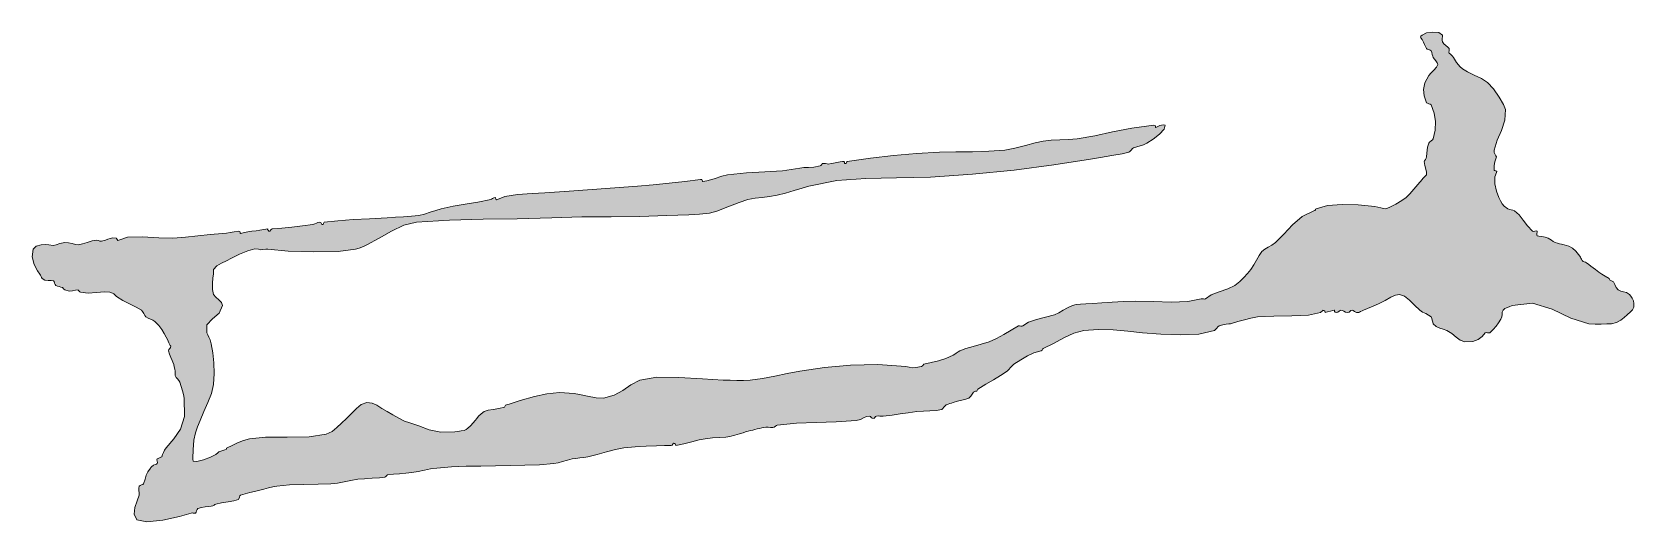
# Model space of a CAD drawing. Header units: inches. Extents: x 60 to 943, y -228 to 857.
# Drawn here: x 60.2 to 135.4, y 833.7 to 856.7 of the extents above.
import ezdxf

# ---------------------------------------------------------------- set-up
doc = ezdxf.new("R2010")
doc.units = ezdxf.units.IN
doc.header["$MEASUREMENT"] = 0
doc.layers.add('Layer 1', color=7, linetype='Continuous')

msp = doc.modelspace()

# ---------------------------------------------------------------- hatches: boundary and pattern name
at = {"layer": 'Layer 1', "true_color": 0xffffff}
msp.add_hatch(color=7, dxfattribs=at).paths.add_polyline_path([(125.497, 856.582), (125.702, 856.682), (125.998, 856.723), (126.281, 856.694), (126.45, 856.582), (126.46, 856.508), (126.447, 856.421), (126.436, 856.335), (126.45, 856.264), (126.524, 856.171), (126.619, 856.084), (126.708, 856.009), (126.767, 855.946), (126.772, 855.901), (126.764, 855.836), (126.756, 855.773), (126.767, 855.734), (126.833, 855.682), (126.884, 855.641), (126.929, 855.594), (126.979, 855.523), (127.123, 855.299), (127.202, 855.188), (127.275, 855.112), (127.402, 854.993), (127.625, 854.85), (127.946, 854.699), (128.286, 854.537), (128.567, 854.358), (128.856, 854.052), (129.124, 853.672), (129.325, 853.318), (129.414, 853.087), (129.384, 852.582), (129.221, 852.104), (129.022, 851.642), (128.885, 851.182), (128.889, 851.062), (128.927, 850.971), (128.97, 850.906), (128.991, 850.864), (128.968, 850.768), (128.922, 850.635), (128.883, 850.458), (128.885, 850.229), (128.91, 850.229), (128.963, 850.205), (129.003, 850.167), (128.991, 850.123), (128.914, 849.926), (128.922, 849.602), (128.991, 849.248), (129.097, 848.958), (129.18, 848.79), (129.255, 848.662), (129.356, 848.55), (129.52, 848.429), (129.6, 848.392), (129.681, 848.372), (129.761, 848.354), (129.838, 848.323), (130.056, 848.139), (130.252, 847.89), (130.453, 847.619), (130.685, 847.37), (130.729, 847.361), (130.792, 847.371), (130.854, 847.381), (130.896, 847.37), (130.904, 847.328), (130.895, 847.261), (130.886, 847.196), (130.896, 847.158), (130.989, 847.131), (131.124, 847.117), (131.277, 847.097), (131.426, 847.052), (131.502, 847.005), (131.574, 846.946), (131.652, 846.888), (131.744, 846.841), (131.855, 846.806), (131.952, 846.785), (132.051, 846.766), (132.167, 846.735), (132.39, 846.661), (132.561, 846.574), (132.72, 846.435), (132.908, 846.205), (132.937, 846.157), (132.959, 846.106), (132.982, 846.052), (133.014, 845.994), (133.064, 845.943), (133.113, 845.93), (133.166, 845.923), (133.226, 845.888), (133.325, 845.806), (133.428, 845.732), (133.536, 845.656), (133.649, 845.57), (133.803, 845.449), (133.94, 845.351), (134.091, 845.257), (134.285, 845.146), (134.308, 845.118), (134.313, 845.084), (134.332, 845.056), (134.391, 845.041), (134.482, 844.988), (134.551, 844.87), (134.62, 844.732), (134.708, 844.617), (134.825, 844.559), (134.962, 844.529), (135.105, 844.49), (135.238, 844.405), (135.306, 844.326), (135.372, 844.221), (135.425, 844.102), (135.449, 843.982), (135.439, 843.797), (135.384, 843.681), (135.281, 843.583), (135.132, 843.452), (134.997, 843.323), (134.833, 843.188), (134.633, 843.08), (134.391, 843.029), (134.181, 843.019), (133.913, 843.009), (133.62, 843.01), (133.332, 843.029), (132.483, 843.295), (131.605, 843.711), (130.69, 843.999), (129.732, 843.876), (129.583, 843.819), (129.467, 843.779), (129.378, 843.735), (129.308, 843.664), (129.267, 843.564), (129.254, 843.455), (129.242, 843.344), (129.203, 843.241), (129.089, 843.068), (128.973, 842.909), (128.839, 842.757), (128.673, 842.605), (128.629, 842.598), (128.564, 842.607), (128.501, 842.616), (128.461, 842.605), (128.318, 842.434), (128.139, 842.282), (127.883, 842.186), (127.508, 842.182), (127.294, 842.256), (127.098, 842.397), (126.896, 842.563), (126.661, 842.711), (126.495, 842.774), (126.327, 842.826), (126.167, 842.899), (126.026, 843.029), (125.997, 843.097), (125.977, 843.188), (125.956, 843.279), (125.92, 843.347), (125.807, 843.433), (125.671, 843.5), (125.526, 843.571), (125.391, 843.664), (125.147, 843.896), (124.905, 844.131), (124.667, 844.319), (124.438, 844.405), (124.255, 844.372), (124.03, 844.267), (123.771, 844.125), (123.485, 843.982), (123.31, 843.904), (123.128, 843.824), (122.939, 843.744), (122.744, 843.664), (122.687, 843.638), (122.614, 843.603), (122.553, 843.571), (122.532, 843.558), (122.412, 843.56), (122.321, 843.598), (122.256, 843.643), (122.214, 843.664), (122.16, 843.647), (122.116, 843.611), (122.068, 843.574), (122.002, 843.558), (121.902, 843.577), (121.83, 843.616), (121.765, 843.653), (121.685, 843.664), (121.656, 843.647), (121.607, 843.611), (121.543, 843.576), (121.473, 843.558), (121.412, 843.572), (121.391, 843.607), (121.385, 843.644), (121.367, 843.664), (121.307, 843.652), (121.192, 843.618), (121.059, 843.581), (120.944, 843.558), (120.946, 843.578), (120.926, 843.618), (120.888, 843.654), (120.838, 843.664), (120.84, 843.652), (120.805, 843.616), (120.76, 843.579), (120.732, 843.558), (120.158, 843.425), (119.384, 843.392), (118.542, 843.389), (117.767, 843.347), (117.464, 843.293), (117.163, 843.215), (116.847, 843.124), (116.497, 843.029), (116.417, 843.016), (116.3, 842.999), (116.148, 842.97), (115.967, 842.923), (115.914, 842.884), (115.855, 842.817), (115.8, 842.75), (115.755, 842.711), (115.02, 842.542), (114.15, 842.5), (113.235, 842.536), (112.367, 842.605), (111.678, 842.674), (110.985, 842.738), (110.294, 842.762), (109.614, 842.711), (109.151, 842.58), (108.672, 842.359), (108.188, 842.102), (107.708, 841.864), (107.688, 841.844), (107.675, 841.813), (107.652, 841.782), (107.603, 841.758), (107.272, 841.654), (106.962, 841.515), (106.656, 841.338), (106.332, 841.123), (106.249, 841.05), (106.172, 840.964), (106.096, 840.878), (106.015, 840.806), (105.704, 840.6), (105.367, 840.397), (105.01, 840.188), (104.638, 839.958), (104.614, 839.927), (104.609, 839.894), (104.592, 839.866), (104.532, 839.853), (104.439, 839.812), (104.376, 839.724), (104.311, 839.621), (104.214, 839.535), (104.065, 839.479), (103.879, 839.436), (103.675, 839.39), (103.473, 839.323), (103.405, 839.3), (103.322, 839.278), (103.236, 839.252), (103.156, 839.217), (103.108, 839.175), (103.045, 839.105), (102.985, 839.039), (102.944, 839.005), (102.681, 838.957), (102.385, 838.936), (102.077, 838.923), (101.779, 838.899), (101.368, 838.845), (100.988, 838.792), (100.606, 838.739), (100.191, 838.688), (100.114, 838.687), (100.031, 838.694), (99.949, 838.698), (99.874, 838.688), (99.834, 838.665), (99.797, 838.628), (99.772, 838.596), (99.768, 838.582), (99.674, 838.587), (99.625, 838.622), (99.594, 838.664), (99.556, 838.688), (99.401, 838.675), (99.27, 838.609), (99.122, 838.529), (98.92, 838.476), (97.988, 838.413), (97.05, 838.39), (96.121, 838.356), (95.215, 838.264), (95.183, 838.247), (95.135, 838.211), (95.074, 838.177), (95.003, 838.158), (94.899, 838.16), (94.79, 838.167), (94.681, 838.171), (94.579, 838.158), (94.493, 838.138), (94.39, 838.114), (94.275, 838.086), (94.156, 838.053), (94.067, 838.029), (93.966, 838.006), (93.854, 837.98), (93.732, 837.947), (93.614, 837.911), (93.438, 837.857), (93.223, 837.796), (92.991, 837.735), (92.8, 837.708), (92.518, 837.687), (92.181, 837.663), (91.826, 837.629), (91.552, 837.574), (91.211, 837.484), (90.833, 837.387), (90.45, 837.312), (90.455, 837.332), (90.433, 837.371), (90.393, 837.407), (90.344, 837.417), (90.335, 837.401), (90.317, 837.368), (90.286, 837.332), (90.238, 837.312), (90.16, 837.308), (90.08, 837.311), (90, 837.315), (89.92, 837.312), (89.548, 837.287), (89.068, 837.272), (88.539, 837.252), (88.015, 837.206), (87.618, 837.128), (87.198, 837.013), (86.763, 836.888), (86.321, 836.782), (86.136, 836.751), (85.95, 836.729), (85.765, 836.706), (85.58, 836.676), (85.359, 836.624), (85.137, 836.56), (84.924, 836.501), (84.732, 836.464), (84.05, 836.407), (83.358, 836.382), (82.666, 836.372), (81.979, 836.358), (81.3, 836.344), (80.614, 836.331), (79.923, 836.305), (79.227, 836.252), (78.938, 836.21), (78.648, 836.152), (78.356, 836.092), (78.062, 836.041), (77.771, 836.009), (77.48, 835.986), (77.189, 835.965), (76.897, 835.935), (76.897, 835.921), (76.869, 835.887), (76.829, 835.85), (76.792, 835.829), (76.533, 835.792), (76.19, 835.771), (75.83, 835.751), (75.521, 835.723), (75.197, 835.668), (74.876, 835.605), (74.561, 835.548), (74.25, 835.511), (73.659, 835.49), (72.99, 835.485), (72.316, 835.466), (71.709, 835.405), (71.53, 835.368), (71.332, 835.317), (71.11, 835.257), (70.862, 835.194), (70.663, 835.148), (70.448, 835.099), (70.228, 835.044), (70.015, 834.982), (69.982, 834.944), (69.958, 834.876), (69.935, 834.809), (69.909, 834.77), (69.703, 834.713), (69.424, 834.669), (69.123, 834.623), (68.85, 834.559), (68.81, 834.535), (68.769, 834.501), (68.716, 834.469), (68.639, 834.453), (68.51, 834.445), (68.347, 834.429), (68.171, 834.398), (68.003, 834.347), (67.972, 834.308), (67.947, 834.24), (67.924, 834.172), (67.897, 834.135), (67.848, 834.126), (67.792, 834.133), (67.736, 834.14), (67.686, 834.135), (67.137, 833.979), (66.355, 833.806), (65.604, 833.719), (65.145, 833.817), (65.01, 834.091), (65.041, 834.398), (65.149, 834.707), (65.25, 834.982), (65.256, 835.083), (65.242, 835.197), (65.231, 835.31), (65.25, 835.405), (65.291, 835.436), (65.359, 835.461), (65.425, 835.485), (65.462, 835.511), (65.538, 835.729), (65.585, 835.911), (65.65, 836.078), (65.78, 836.252), (65.806, 836.279), (65.834, 836.306), (65.861, 836.333), (65.886, 836.358), (65.929, 836.385), (65.996, 836.414), (66.06, 836.44), (66.097, 836.464), (66.106, 836.511), (66.096, 836.571), (66.087, 836.631), (66.097, 836.676), (66.14, 836.702), (66.208, 836.73), (66.274, 836.757), (66.309, 836.782), (66.35, 836.884), (66.387, 836.982), (66.438, 837.086), (66.521, 837.206), (66.881, 837.627), (67.193, 838.076), (67.381, 838.671), (67.368, 839.535), (67.338, 839.702), (67.291, 839.882), (67.23, 840.074), (67.156, 840.276), (67.109, 840.362), (67.051, 840.432), (66.993, 840.503), (66.944, 840.594), (66.937, 840.644), (66.942, 840.699), (66.948, 840.754), (66.944, 840.806), (66.924, 840.892), (66.9, 840.995), (66.872, 841.11), (66.838, 841.229), (66.806, 841.302), (66.743, 841.44), (66.674, 841.605), (66.627, 841.758), (66.64, 841.811), (66.684, 841.856), (66.725, 841.906), (66.732, 841.97), (66.71, 842.009), (66.649, 842.132), (66.577, 842.279), (66.521, 842.394), (66.432, 842.562), (66.318, 842.748), (66.173, 842.941), (65.991, 843.135), (65.899, 843.194), (65.788, 843.237), (65.672, 843.282), (65.568, 843.347), (65.511, 843.418), (65.463, 843.509), (65.415, 843.598), (65.356, 843.664), (65.11, 843.806), (64.803, 843.954), (64.481, 844.115), (64.191, 844.299), (64.116, 844.369), (64.067, 844.423), (64.001, 844.468), (63.874, 844.511), (63.616, 844.52), (63.248, 844.488), (62.849, 844.468), (62.498, 844.511), (62.461, 844.532), (62.418, 844.568), (62.388, 844.603), (62.392, 844.617), (62.256, 844.6), (62.123, 844.569), (61.965, 844.562), (61.756, 844.617), (61.71, 844.645), (61.688, 844.674), (61.674, 844.702), (61.65, 844.723), (61.579, 844.75), (61.5, 844.771), (61.417, 844.794), (61.333, 844.829), (61.302, 844.87), (61.277, 844.938), (61.253, 845.004), (61.227, 845.041), (61.114, 845.06), (60.972, 845.061), (60.824, 845.078), (60.697, 845.146), (60.667, 845.192), (60.644, 845.252), (60.621, 845.312), (60.592, 845.358), (60.475, 845.515), (60.318, 845.804), (60.22, 846.162), (60.274, 846.523), (60.42, 846.664), (60.641, 846.735), (60.863, 846.753), (61.015, 846.735), (61.213, 846.7), (61.359, 846.734), (61.519, 846.795), (61.756, 846.841), (61.928, 846.83), (62.102, 846.79), (62.261, 846.749), (62.392, 846.735), (62.586, 846.776), (62.815, 846.848), (63.044, 846.916), (63.239, 846.946), (63.348, 846.933), (63.401, 846.911), (63.479, 846.906), (63.662, 846.946), (63.777, 846.99), (63.881, 847.035), (64.008, 847.062), (64.191, 847.052), (64.191, 847.027), (64.215, 846.974), (64.254, 846.933), (64.297, 846.946), (64.697, 847.085), (65.396, 847.1), (66.181, 847.065), (66.838, 847.052), (67.421, 847.091), (68, 847.148), (68.581, 847.209), (69.168, 847.264), (69.349, 847.286), (69.532, 847.316), (69.719, 847.347), (69.909, 847.37), (69.972, 847.359), (69.992, 847.324), (69.997, 847.286), (70.015, 847.264), (70.069, 847.276), (70.191, 847.307), (70.358, 847.343), (70.544, 847.37), (70.743, 847.394), (70.925, 847.424), (71.102, 847.453), (71.286, 847.476), (71.284, 847.457), (71.304, 847.417), (71.341, 847.38), (71.392, 847.37), (71.401, 847.386), (71.418, 847.42), (71.448, 847.456), (71.497, 847.476), (71.945, 847.52), (72.425, 847.564), (72.918, 847.618), (73.403, 847.688), (73.501, 847.714), (73.573, 847.746), (73.639, 847.775), (73.721, 847.793), (73.784, 847.784), (73.804, 847.749), (73.809, 847.71), (73.827, 847.688), (73.89, 847.693), (73.911, 847.729), (73.917, 847.771), (73.933, 847.793), (74.585, 847.866), (75.298, 847.915), (76.069, 847.957), (76.897, 848.005), (77.287, 848.027), (77.671, 848.045), (78.039, 848.07), (78.379, 848.111), (78.645, 848.173), (78.91, 848.26), (79.175, 848.351), (79.438, 848.429), (79.995, 848.547), (80.565, 848.646), (81.154, 848.742), (81.768, 848.853), (81.803, 848.873), (81.847, 848.909), (81.904, 848.943), (81.979, 848.958), (81.977, 848.932), (82.002, 848.88), (82.042, 848.841), (82.085, 848.853), (82.427, 849.006), (83.025, 849.093), (83.71, 849.139), (84.309, 849.17), (85.452, 849.246), (86.532, 849.322), (87.587, 849.401), (88.65, 849.488), (89.388, 849.553), (90.135, 849.625), (90.88, 849.708), (91.615, 849.805), (91.678, 849.798), (91.698, 849.763), (91.703, 849.722), (91.721, 849.699), (91.91, 849.736), (92.251, 849.838), (92.618, 849.95), (92.885, 850.017), (93.773, 850.109), (94.634, 850.155), (95.466, 850.21), (96.273, 850.335), (96.464, 850.359), (96.677, 850.367), (96.927, 850.386), (97.227, 850.44), (97.269, 850.463), (97.304, 850.5), (97.326, 850.532), (97.332, 850.546), (97.488, 850.552), (97.553, 850.534), (97.613, 850.521), (97.756, 850.546), (97.861, 850.571), (98.013, 850.604), (98.167, 850.634), (98.285, 850.652), (98.348, 850.643), (98.368, 850.608), (98.373, 850.569), (98.391, 850.546), (98.455, 850.552), (98.476, 850.588), (98.481, 850.63), (98.497, 850.652), (99.591, 850.797), (100.68, 850.922), (101.763, 851.018), (102.838, 851.076), (103.61, 851.092), (104.388, 851.102), (105.158, 851.125), (105.909, 851.182), (106.371, 851.264), (106.867, 851.391), (107.333, 851.52), (107.708, 851.605), (108.08, 851.644), (108.481, 851.66), (108.893, 851.674), (109.297, 851.711), (110.126, 851.857), (110.961, 852.037), (111.864, 852.212), (112.897, 852.347), (112.959, 852.336), (112.979, 852.301), (112.985, 852.263), (113.002, 852.241), (113.061, 852.271), (113.19, 852.332), (113.332, 852.373), (113.426, 852.347), (113.393, 852.162), (113.173, 851.924), (112.868, 851.686), (112.579, 851.5), (112.411, 851.421), (112.252, 851.373), (112.099, 851.335), (111.944, 851.288), (111.894, 851.248), (111.833, 851.179), (111.774, 851.111), (111.732, 851.076), (111.41, 851.003), (110.93, 850.919), (110.401, 850.834), (109.932, 850.758), (108.203, 850.487), (106.339, 850.241), (104.392, 850.042), (102.415, 849.911), (100.819, 849.872), (99.37, 849.847), (98.014, 849.749), (96.697, 849.488), (96.393, 849.397), (96.01, 849.28), (95.6, 849.162), (95.215, 849.064), (94.854, 849), (94.508, 848.958), (94.172, 848.916), (93.838, 848.853), (93.425, 848.718), (92.89, 848.514), (92.378, 848.32), (92.038, 848.217), (91.565, 848.167), (91.064, 848.145), (90.548, 848.131), (90.026, 848.111), (88.766, 848.067), (87.424, 848.053), (86.034, 848.042), (84.626, 848.005), (83.005, 847.959), (81.399, 847.933), (79.819, 847.89), (78.273, 847.793), (77.686, 847.649), (77.099, 847.373), (76.516, 847.042), (75.944, 846.735), (75.821, 846.674), (75.712, 846.621), (75.586, 846.572), (75.415, 846.523), (74.597, 846.423), (73.45, 846.397), (72.254, 846.435), (71.286, 846.523), (71.195, 846.521), (71.064, 846.508), (70.938, 846.503), (70.862, 846.523), (70.68, 846.538), (70.353, 846.446), (69.962, 846.287), (69.591, 846.1), (69.359, 845.987), (69.115, 845.877), (68.898, 845.746), (68.744, 845.57), (68.734, 845.523), (68.739, 845.466), (68.747, 845.409), (68.744, 845.358), (68.712, 845.18), (68.689, 844.917), (68.693, 844.638), (68.744, 844.405), (68.844, 844.277), (68.989, 844.151), (69.117, 844.019), (69.168, 843.876), (69.004, 843.522), (68.694, 843.253), (68.436, 842.979), (68.427, 842.605), (68.476, 842.501), (68.53, 842.397), (68.585, 842.265), (68.639, 842.076), (68.713, 841.666), (68.764, 841.19), (68.778, 840.682), (68.744, 840.17), (68.646, 839.755), (68.479, 839.33), (68.286, 838.902), (68.109, 838.476), (67.997, 838.19), (67.895, 837.901), (67.82, 837.556), (67.792, 837.1), (67.784, 836.989), (67.771, 836.824), (67.769, 836.664), (67.792, 836.57), (67.963, 836.559), (68.271, 836.632), (68.604, 836.754), (68.85, 836.888), (68.942, 836.967), (68.993, 837.012), (69.079, 837.048), (69.274, 837.1), (69.329, 837.124), (69.347, 837.153), (69.355, 837.182), (69.38, 837.206), (69.614, 837.315), (69.874, 837.432), (70.15, 837.541), (70.438, 837.629), (71.19, 837.7), (72.206, 837.7), (73.238, 837.718), (74.039, 837.841), (74.308, 837.972), (74.54, 838.152), (74.759, 838.362), (74.991, 838.582), (75.233, 838.823), (75.453, 839.054), (75.68, 839.234), (75.944, 839.323), (76.188, 839.298), (76.414, 839.195), (76.644, 839.05), (76.897, 838.899), (77.168, 838.75), (77.445, 838.595), (77.713, 838.458), (77.956, 838.37), (78.377, 838.228), (78.862, 838.052), (79.424, 837.931), (80.074, 837.947), (80.209, 837.968), (80.365, 837.993), (80.507, 838.021), (80.603, 838.053), (80.686, 838.12), (80.807, 838.238), (80.931, 838.37), (81.026, 838.476), (81.102, 838.57), (81.193, 838.683), (81.307, 838.798), (81.45, 838.899), (81.637, 838.964), (81.875, 839.003), (82.138, 839.043), (82.403, 839.111), (82.421, 839.133), (82.431, 839.167), (82.453, 839.2), (82.509, 839.217), (82.62, 839.242), (82.772, 839.297), (82.952, 839.365), (83.144, 839.429), (83.816, 839.617), (84.4, 839.742), (84.991, 839.79), (85.686, 839.747), (85.928, 839.698), (86.305, 839.618), (86.716, 839.548), (87.062, 839.535), (87.558, 839.665), (87.959, 839.895), (88.336, 840.156), (88.756, 840.382), (89.554, 840.521), (90.601, 840.508), (91.705, 840.432), (92.673, 840.382), (92.999, 840.375), (93.316, 840.368), (93.629, 840.367), (93.944, 840.382), (94.525, 840.456), (95.105, 840.569), (95.687, 840.694), (96.273, 840.806), (97.431, 840.971), (98.656, 841.083), (99.935, 841.108), (101.25, 841.017), (101.415, 840.987), (101.549, 840.962), (101.719, 840.964), (101.991, 841.017), (102.039, 841.042), (102.066, 841.076), (102.082, 841.107), (102.097, 841.123), (102.442, 841.207), (102.788, 841.291), (103.133, 841.397), (103.473, 841.546), (103.549, 841.593), (103.625, 841.649), (103.705, 841.706), (103.791, 841.758), (104.066, 841.867), (104.412, 841.963), (104.792, 842.062), (105.167, 842.182), (105.52, 842.339), (105.859, 842.528), (106.197, 842.729), (106.544, 842.923), (106.59, 842.927), (106.654, 842.918), (106.717, 842.913), (106.756, 842.923), (107.01, 843.096), (107.386, 843.22), (107.817, 843.328), (108.238, 843.452), (108.445, 843.545), (108.644, 843.656), (108.851, 843.771), (109.085, 843.876), (109.259, 843.925), (109.456, 843.952), (109.706, 843.967), (110.038, 843.982), (110.46, 844.008), (110.949, 844.041), (111.484, 844.071), (112.05, 844.088), (112.885, 844.071), (113.723, 844.044), (114.492, 844.065), (115.12, 844.193), (115.166, 844.195), (115.231, 844.188), (115.294, 844.184), (115.332, 844.193), (115.594, 844.379), (115.97, 844.527), (116.372, 844.668), (116.708, 844.829), (116.94, 845.003), (117.135, 845.191), (117.302, 845.382), (117.45, 845.57), (117.593, 845.786), (117.719, 846.013), (117.843, 846.23), (117.979, 846.417), (118.117, 846.535), (118.278, 846.629), (118.448, 846.723), (118.614, 846.841), (119.002, 847.234), (119.407, 847.675), (119.865, 848.069), (120.414, 848.323), (120.469, 848.347), (120.487, 848.376), (120.496, 848.405), (120.52, 848.429), (121.064, 848.579), (121.746, 848.628), (122.502, 848.604), (123.273, 848.535), (123.421, 848.505), (123.561, 848.464), (123.69, 848.432), (123.803, 848.429), (123.987, 848.499), (124.26, 848.641), (124.542, 848.809), (124.755, 848.958), (124.931, 849.129), (125.107, 849.339), (125.292, 849.57), (125.497, 849.805), (125.537, 849.846), (125.609, 849.918), (125.678, 849.987), (125.708, 850.017), (125.713, 850.139), (125.671, 850.281), (125.621, 850.45), (125.603, 850.652), (125.618, 850.674), (125.652, 850.731), (125.688, 850.802), (125.708, 850.864), (125.722, 851.029), (125.73, 851.176), (125.755, 851.325), (125.814, 851.5), (125.855, 851.55), (125.924, 851.61), (125.99, 851.667), (126.026, 851.711), (126.121, 852.116), (126.134, 852.522), (126.066, 852.92), (125.92, 853.299), (125.879, 853.33), (125.812, 853.355), (125.746, 853.379), (125.708, 853.405), (125.597, 853.72), (125.566, 854.024), (125.633, 854.336), (125.814, 854.676), (125.917, 854.794), (126.057, 854.937), (126.182, 855.081), (126.238, 855.205), (126.212, 855.279), (126.15, 855.365), (126.079, 855.45), (126.026, 855.523), (126, 855.592), (125.979, 855.676), (125.956, 855.763), (125.92, 855.84), (125.878, 855.869), (125.811, 855.896), (125.745, 855.92), (125.708, 855.946), (125.663, 856.047), (125.618, 856.142), (125.565, 856.245), (125.497, 856.37), (125.448, 856.454), (125.431, 856.499), (125.447, 856.532)])

# ---------------------------------------------------------------- linework, layer by layer
at = {"layer": 'Layer 1', "lineweight": 0}
msp.add_lwpolyline([(125.497, 856.582), (125.702, 856.682), (125.998, 856.723), (126.281, 856.694), (126.45, 856.582), (126.46, 856.508), (126.447, 856.421), (126.436, 856.335), (126.45, 856.264), (126.524, 856.171), (126.619, 856.084), (126.708, 856.009), (126.767, 855.946), (126.772, 855.901), (126.764, 855.836), (126.756, 855.773), (126.767, 855.734), (126.833, 855.682), (126.884, 855.641), (126.929, 855.594), (126.979, 855.523), (127.123, 855.299), (127.202, 855.188), (127.275, 855.112), (127.402, 854.993), (127.625, 854.85), (127.946, 854.699), (128.286, 854.537), (128.567, 854.358), (128.856, 854.052), (129.124, 853.672), (129.325, 853.318), (129.414, 853.087), (129.384, 852.582), (129.221, 852.104), (129.022, 851.642), (128.885, 851.182), (128.889, 851.062), (128.927, 850.971), (128.97, 850.906), (128.991, 850.864), (128.968, 850.768), (128.922, 850.635), (128.883, 850.458), (128.885, 850.229), (128.91, 850.229), (128.963, 850.205), (129.003, 850.167), (128.991, 850.123), (128.914, 849.926), (128.922, 849.602), (128.991, 849.248), (129.097, 848.958), (129.18, 848.79), (129.255, 848.662), (129.356, 848.55), (129.52, 848.429), (129.6, 848.392), (129.681, 848.372), (129.761, 848.354), (129.838, 848.323), (130.056, 848.139), (130.252, 847.89), (130.453, 847.619), (130.685, 847.37), (130.729, 847.361), (130.792, 847.371), (130.854, 847.381), (130.896, 847.37), (130.904, 847.328), (130.895, 847.261), (130.886, 847.196), (130.896, 847.158), (130.989, 847.131), (131.124, 847.117), (131.277, 847.097), (131.426, 847.052), (131.502, 847.005), (131.574, 846.946), (131.652, 846.888), (131.744, 846.841), (131.855, 846.806), (131.952, 846.785), (132.051, 846.766), (132.167, 846.735), (132.39, 846.661), (132.561, 846.574), (132.72, 846.435), (132.908, 846.205), (132.937, 846.157), (132.959, 846.106), (132.982, 846.052), (133.014, 845.994), (133.064, 845.943), (133.113, 845.93), (133.166, 845.923), (133.226, 845.888), (133.325, 845.806), (133.428, 845.732), (133.536, 845.656), (133.649, 845.57), (133.803, 845.449), (133.94, 845.351), (134.091, 845.257), (134.285, 845.146), (134.308, 845.118), (134.313, 845.084), (134.332, 845.056), (134.391, 845.041), (134.482, 844.988), (134.551, 844.87), (134.62, 844.732), (134.708, 844.617), (134.825, 844.559), (134.962, 844.529), (135.105, 844.49), (135.238, 844.405), (135.306, 844.326), (135.372, 844.221), (135.425, 844.102), (135.449, 843.982), (135.439, 843.797), (135.384, 843.681), (135.281, 843.583), (135.132, 843.452), (134.997, 843.323), (134.833, 843.188), (134.633, 843.08), (134.391, 843.029), (134.181, 843.019), (133.913, 843.009), (133.62, 843.01), (133.332, 843.029), (132.483, 843.295), (131.605, 843.711), (130.69, 843.999), (129.732, 843.876), (129.583, 843.819), (129.467, 843.779), (129.378, 843.735), (129.308, 843.664), (129.267, 843.564), (129.254, 843.455), (129.242, 843.344), (129.203, 843.241), (129.089, 843.068), (128.973, 842.909), (128.839, 842.757), (128.673, 842.605), (128.629, 842.598), (128.564, 842.607), (128.501, 842.616), (128.461, 842.605), (128.318, 842.434), (128.139, 842.282), (127.883, 842.186), (127.508, 842.182), (127.294, 842.256), (127.098, 842.397), (126.896, 842.563), (126.661, 842.711), (126.495, 842.774), (126.327, 842.826), (126.167, 842.899), (126.026, 843.029), (125.997, 843.097), (125.977, 843.188), (125.956, 843.279), (125.92, 843.347), (125.807, 843.433), (125.671, 843.5), (125.526, 843.571), (125.391, 843.664), (125.147, 843.896), (124.905, 844.131), (124.667, 844.319), (124.438, 844.405), (124.255, 844.372), (124.03, 844.267), (123.771, 844.125), (123.485, 843.982), (123.31, 843.904), (123.128, 843.824), (122.939, 843.744), (122.744, 843.664), (122.687, 843.638), (122.614, 843.603), (122.553, 843.571), (122.532, 843.558), (122.412, 843.56), (122.321, 843.598), (122.256, 843.643), (122.214, 843.664), (122.16, 843.647), (122.116, 843.611), (122.068, 843.574), (122.002, 843.558), (121.902, 843.577), (121.83, 843.616), (121.765, 843.653), (121.685, 843.664), (121.656, 843.647), (121.607, 843.611), (121.543, 843.576), (121.473, 843.558), (121.412, 843.572), (121.391, 843.607), (121.385, 843.644), (121.367, 843.664), (121.307, 843.652), (121.192, 843.618), (121.059, 843.581), (120.944, 843.558), (120.946, 843.578), (120.926, 843.618), (120.888, 843.654), (120.838, 843.664), (120.84, 843.652), (120.805, 843.616), (120.76, 843.579), (120.732, 843.558), (120.158, 843.425), (119.384, 843.392), (118.542, 843.389), (117.767, 843.347), (117.464, 843.293), (117.163, 843.215), (116.847, 843.124), (116.497, 843.029), (116.417, 843.016), (116.3, 842.999), (116.148, 842.97), (115.967, 842.923), (115.914, 842.884), (115.855, 842.817), (115.8, 842.75), (115.755, 842.711), (115.02, 842.542), (114.15, 842.5), (113.235, 842.536), (112.367, 842.605), (111.678, 842.674), (110.985, 842.738), (110.294, 842.762), (109.614, 842.711), (109.151, 842.58), (108.672, 842.359), (108.188, 842.102), (107.708, 841.864), (107.688, 841.844), (107.675, 841.813), (107.652, 841.782), (107.603, 841.758), (107.272, 841.654), (106.962, 841.515), (106.656, 841.338), (106.332, 841.123), (106.249, 841.05), (106.172, 840.964), (106.096, 840.878), (106.015, 840.806), (105.704, 840.6), (105.367, 840.397), (105.01, 840.188), (104.638, 839.958), (104.614, 839.927), (104.609, 839.894), (104.592, 839.866), (104.532, 839.853), (104.439, 839.812), (104.376, 839.724), (104.311, 839.621), (104.214, 839.535), (104.065, 839.479), (103.879, 839.436), (103.675, 839.39), (103.473, 839.323), (103.405, 839.3), (103.322, 839.278), (103.236, 839.252), (103.156, 839.217), (103.108, 839.175), (103.045, 839.105), (102.985, 839.039), (102.944, 839.005), (102.681, 838.957), (102.385, 838.936), (102.077, 838.923), (101.779, 838.899), (101.368, 838.845), (100.988, 838.792), (100.606, 838.739), (100.191, 838.688), (100.114, 838.687), (100.031, 838.694), (99.949, 838.698), (99.874, 838.688), (99.834, 838.665), (99.797, 838.628), (99.772, 838.596), (99.768, 838.582), (99.674, 838.587), (99.625, 838.622), (99.594, 838.664), (99.556, 838.688), (99.401, 838.675), (99.27, 838.609), (99.122, 838.529), (98.92, 838.476), (97.988, 838.413), (97.05, 838.39), (96.121, 838.356), (95.215, 838.264), (95.183, 838.247), (95.135, 838.211), (95.074, 838.177), (95.003, 838.158), (94.899, 838.16), (94.79, 838.167), (94.681, 838.171), (94.579, 838.158), (94.493, 838.138), (94.39, 838.114), (94.275, 838.086), (94.156, 838.053), (94.067, 838.029), (93.966, 838.006), (93.854, 837.98), (93.732, 837.947), (93.614, 837.911), (93.438, 837.857), (93.223, 837.796), (92.991, 837.735), (92.8, 837.708), (92.518, 837.687), (92.181, 837.663), (91.826, 837.629), (91.552, 837.574), (91.211, 837.484), (90.833, 837.387), (90.45, 837.312), (90.455, 837.332), (90.433, 837.371), (90.393, 837.407), (90.344, 837.417), (90.335, 837.401), (90.317, 837.368), (90.286, 837.332), (90.238, 837.312), (90.16, 837.308), (90.08, 837.311), (90, 837.315), (89.92, 837.312), (89.548, 837.287), (89.068, 837.272), (88.539, 837.252), (88.015, 837.206), (87.618, 837.128), (87.198, 837.013), (86.763, 836.888), (86.321, 836.782), (86.136, 836.751), (85.95, 836.729), (85.765, 836.706), (85.58, 836.676), (85.359, 836.624), (85.137, 836.56), (84.924, 836.501), (84.732, 836.464), (84.05, 836.407), (83.358, 836.382), (82.666, 836.372), (81.979, 836.358), (81.3, 836.344), (80.614, 836.331), (79.923, 836.305), (79.227, 836.252), (78.938, 836.21), (78.648, 836.152), (78.356, 836.092), (78.062, 836.041), (77.771, 836.009), (77.48, 835.986), (77.189, 835.965), (76.897, 835.935), (76.897, 835.921), (76.869, 835.887), (76.829, 835.85), (76.792, 835.829), (76.533, 835.792), (76.19, 835.771), (75.83, 835.751), (75.521, 835.723), (75.197, 835.668), (74.876, 835.605), (74.561, 835.548), (74.25, 835.511), (73.659, 835.49), (72.99, 835.485), (72.316, 835.466), (71.709, 835.405), (71.53, 835.368), (71.332, 835.317), (71.11, 835.257), (70.862, 835.194), (70.663, 835.148), (70.448, 835.099), (70.228, 835.044), (70.015, 834.982), (69.982, 834.944), (69.958, 834.876), (69.935, 834.809), (69.909, 834.77), (69.703, 834.713), (69.424, 834.669), (69.123, 834.623), (68.85, 834.559), (68.81, 834.535), (68.769, 834.501), (68.716, 834.469), (68.639, 834.453), (68.51, 834.445), (68.347, 834.429), (68.171, 834.398), (68.003, 834.347), (67.972, 834.308), (67.947, 834.24), (67.924, 834.172), (67.897, 834.135), (67.848, 834.126), (67.792, 834.133), (67.736, 834.14), (67.686, 834.135), (67.137, 833.979), (66.355, 833.806), (65.604, 833.719), (65.145, 833.817), (65.01, 834.091), (65.041, 834.398), (65.149, 834.707), (65.25, 834.982), (65.256, 835.083), (65.242, 835.197), (65.231, 835.31), (65.25, 835.405), (65.291, 835.436), (65.359, 835.461), (65.425, 835.485), (65.462, 835.511), (65.538, 835.729), (65.585, 835.911), (65.65, 836.078), (65.78, 836.252), (65.806, 836.279), (65.834, 836.306), (65.861, 836.333), (65.886, 836.358), (65.929, 836.385), (65.996, 836.414), (66.06, 836.44), (66.097, 836.464), (66.106, 836.511), (66.096, 836.571), (66.087, 836.631), (66.097, 836.676), (66.14, 836.702), (66.208, 836.73), (66.274, 836.757), (66.309, 836.782), (66.35, 836.884), (66.387, 836.982), (66.438, 837.086), (66.521, 837.206), (66.881, 837.627), (67.193, 838.076), (67.381, 838.671), (67.368, 839.535), (67.338, 839.702), (67.291, 839.882), (67.23, 840.074), (67.156, 840.276), (67.109, 840.362), (67.051, 840.432), (66.993, 840.503), (66.944, 840.594), (66.937, 840.644), (66.942, 840.699), (66.948, 840.754), (66.944, 840.806), (66.924, 840.892), (66.9, 840.995), (66.872, 841.11), (66.838, 841.229), (66.806, 841.302), (66.743, 841.44), (66.674, 841.605), (66.627, 841.758), (66.64, 841.811), (66.684, 841.856), (66.725, 841.906), (66.732, 841.97), (66.71, 842.009), (66.649, 842.132), (66.577, 842.279), (66.521, 842.394), (66.432, 842.562), (66.318, 842.748), (66.173, 842.941), (65.991, 843.135), (65.899, 843.194), (65.788, 843.237), (65.672, 843.282), (65.568, 843.347), (65.511, 843.418), (65.463, 843.509), (65.415, 843.598), (65.356, 843.664), (65.11, 843.806), (64.803, 843.954), (64.481, 844.115), (64.191, 844.299), (64.116, 844.369), (64.067, 844.423), (64.001, 844.468), (63.874, 844.511), (63.616, 844.52), (63.248, 844.488), (62.849, 844.468), (62.498, 844.511), (62.461, 844.532), (62.418, 844.568), (62.388, 844.603), (62.392, 844.617), (62.256, 844.6), (62.123, 844.569), (61.965, 844.562), (61.756, 844.617), (61.71, 844.645), (61.688, 844.674), (61.674, 844.702), (61.65, 844.723), (61.579, 844.75), (61.5, 844.771), (61.417, 844.794), (61.333, 844.829), (61.302, 844.87), (61.277, 844.938), (61.253, 845.004), (61.227, 845.041), (61.114, 845.06), (60.972, 845.061), (60.824, 845.078), (60.697, 845.146), (60.667, 845.192), (60.644, 845.252), (60.621, 845.312), (60.592, 845.358), (60.475, 845.515), (60.318, 845.804), (60.22, 846.162), (60.274, 846.523), (60.42, 846.664), (60.641, 846.735), (60.863, 846.753), (61.015, 846.735), (61.213, 846.7), (61.359, 846.734), (61.519, 846.795), (61.756, 846.841), (61.928, 846.83), (62.102, 846.79), (62.261, 846.749), (62.392, 846.735), (62.586, 846.776), (62.815, 846.848), (63.044, 846.916), (63.239, 846.946), (63.348, 846.933), (63.401, 846.911), (63.479, 846.906), (63.662, 846.946), (63.777, 846.99), (63.881, 847.035), (64.008, 847.062), (64.191, 847.052), (64.191, 847.027), (64.215, 846.974), (64.254, 846.933), (64.297, 846.946), (64.697, 847.085), (65.396, 847.1), (66.181, 847.065), (66.838, 847.052), (67.421, 847.091), (68, 847.148), (68.581, 847.209), (69.168, 847.264), (69.349, 847.286), (69.532, 847.316), (69.719, 847.347), (69.909, 847.37), (69.972, 847.359), (69.992, 847.324), (69.997, 847.286), (70.015, 847.264), (70.069, 847.276), (70.191, 847.307), (70.358, 847.343), (70.544, 847.37), (70.743, 847.394), (70.925, 847.424), (71.102, 847.453), (71.286, 847.476), (71.284, 847.457), (71.304, 847.417), (71.341, 847.38), (71.392, 847.37), (71.401, 847.386), (71.418, 847.42), (71.448, 847.456), (71.497, 847.476), (71.945, 847.52), (72.425, 847.564), (72.918, 847.618), (73.403, 847.688), (73.501, 847.714), (73.573, 847.746), (73.639, 847.775), (73.721, 847.793), (73.784, 847.784), (73.804, 847.749), (73.809, 847.71), (73.827, 847.688), (73.89, 847.693), (73.911, 847.729), (73.917, 847.771), (73.933, 847.793), (74.585, 847.866), (75.298, 847.915), (76.069, 847.957), (76.897, 848.005), (77.287, 848.027), (77.671, 848.045), (78.039, 848.07), (78.379, 848.111), (78.645, 848.173), (78.91, 848.26), (79.175, 848.351), (79.438, 848.429), (79.995, 848.547), (80.565, 848.646), (81.154, 848.742), (81.768, 848.853), (81.803, 848.873), (81.847, 848.909), (81.904, 848.943), (81.979, 848.958), (81.977, 848.932), (82.002, 848.88), (82.042, 848.841), (82.085, 848.853), (82.427, 849.006), (83.025, 849.093), (83.71, 849.139), (84.309, 849.17), (85.452, 849.246), (86.532, 849.322), (87.587, 849.401), (88.65, 849.488), (89.388, 849.553), (90.135, 849.625), (90.88, 849.708), (91.615, 849.805), (91.678, 849.798), (91.698, 849.763), (91.703, 849.722), (91.721, 849.699), (91.91, 849.736), (92.251, 849.838), (92.618, 849.95), (92.885, 850.017), (93.773, 850.109), (94.634, 850.155), (95.466, 850.21), (96.273, 850.335), (96.464, 850.359), (96.677, 850.367), (96.927, 850.386), (97.227, 850.44), (97.269, 850.463), (97.304, 850.5), (97.326, 850.532), (97.332, 850.546), (97.488, 850.552), (97.553, 850.534), (97.613, 850.521), (97.756, 850.546), (97.861, 850.571), (98.013, 850.604), (98.167, 850.634), (98.285, 850.652), (98.348, 850.643), (98.368, 850.608), (98.373, 850.569), (98.391, 850.546), (98.455, 850.552), (98.476, 850.588), (98.481, 850.63), (98.497, 850.652), (99.591, 850.797), (100.68, 850.922), (101.763, 851.018), (102.838, 851.076), (103.61, 851.092), (104.388, 851.102), (105.158, 851.125), (105.909, 851.182), (106.371, 851.264), (106.867, 851.391), (107.333, 851.52), (107.708, 851.605), (108.08, 851.644), (108.481, 851.66), (108.893, 851.674), (109.297, 851.711), (110.126, 851.857), (110.961, 852.037), (111.864, 852.212), (112.897, 852.347), (112.959, 852.336), (112.979, 852.301), (112.985, 852.263), (113.002, 852.241), (113.061, 852.271), (113.19, 852.332), (113.332, 852.373), (113.426, 852.347), (113.393, 852.162), (113.173, 851.924), (112.868, 851.686), (112.579, 851.5), (112.411, 851.421), (112.252, 851.373), (112.099, 851.335), (111.944, 851.288), (111.894, 851.248), (111.833, 851.179), (111.774, 851.111), (111.732, 851.076), (111.41, 851.003), (110.93, 850.919), (110.401, 850.834), (109.932, 850.758), (108.203, 850.487), (106.339, 850.241), (104.392, 850.042), (102.415, 849.911), (100.819, 849.872), (99.37, 849.847), (98.014, 849.749), (96.697, 849.488), (96.393, 849.397), (96.01, 849.28), (95.6, 849.162), (95.215, 849.064), (94.854, 849), (94.508, 848.958), (94.172, 848.916), (93.838, 848.853), (93.425, 848.718), (92.89, 848.514), (92.378, 848.32), (92.038, 848.217), (91.565, 848.167), (91.064, 848.145), (90.548, 848.131), (90.026, 848.111), (88.766, 848.067), (87.424, 848.053), (86.034, 848.042), (84.626, 848.005), (83.005, 847.959), (81.399, 847.933), (79.819, 847.89), (78.273, 847.793), (77.686, 847.649), (77.099, 847.373), (76.516, 847.042), (75.944, 846.735), (75.821, 846.674), (75.712, 846.621), (75.586, 846.572), (75.415, 846.523), (74.597, 846.423), (73.45, 846.397), (72.254, 846.435), (71.286, 846.523), (71.195, 846.521), (71.064, 846.508), (70.938, 846.503), (70.862, 846.523), (70.68, 846.538), (70.353, 846.446), (69.962, 846.287), (69.591, 846.1), (69.359, 845.987), (69.115, 845.877), (68.898, 845.746), (68.744, 845.57), (68.734, 845.523), (68.739, 845.466), (68.747, 845.409), (68.744, 845.358), (68.712, 845.18), (68.689, 844.917), (68.693, 844.638), (68.744, 844.405), (68.844, 844.277), (68.989, 844.151), (69.117, 844.019), (69.168, 843.876), (69.004, 843.522), (68.694, 843.253), (68.436, 842.979), (68.427, 842.605), (68.476, 842.501), (68.53, 842.397), (68.585, 842.265), (68.639, 842.076), (68.713, 841.666), (68.764, 841.19), (68.778, 840.682), (68.744, 840.17), (68.646, 839.755), (68.479, 839.33), (68.286, 838.902), (68.109, 838.476), (67.997, 838.19), (67.895, 837.901), (67.82, 837.556), (67.792, 837.1), (67.784, 836.989), (67.771, 836.824), (67.769, 836.664), (67.792, 836.57), (67.963, 836.559), (68.271, 836.632), (68.604, 836.754), (68.85, 836.888), (68.942, 836.967), (68.993, 837.012), (69.079, 837.048), (69.274, 837.1), (69.329, 837.124), (69.347, 837.153), (69.355, 837.182), (69.38, 837.206), (69.614, 837.315), (69.874, 837.432), (70.15, 837.541), (70.438, 837.629), (71.19, 837.7), (72.206, 837.7), (73.238, 837.718), (74.039, 837.841), (74.308, 837.972), (74.54, 838.152), (74.759, 838.362), (74.991, 838.582), (75.233, 838.823), (75.453, 839.054), (75.68, 839.234), (75.944, 839.323), (76.188, 839.298), (76.414, 839.195), (76.644, 839.05), (76.897, 838.899), (77.168, 838.75), (77.445, 838.595), (77.713, 838.458), (77.956, 838.37), (78.377, 838.228), (78.862, 838.052), (79.424, 837.931), (80.074, 837.947), (80.209, 837.968), (80.365, 837.993), (80.507, 838.021), (80.603, 838.053), (80.686, 838.12), (80.807, 838.238), (80.931, 838.37), (81.026, 838.476), (81.102, 838.57), (81.193, 838.683), (81.307, 838.798), (81.45, 838.899), (81.637, 838.964), (81.875, 839.003), (82.138, 839.043), (82.403, 839.111), (82.421, 839.133), (82.431, 839.167), (82.453, 839.2), (82.509, 839.217), (82.62, 839.242), (82.772, 839.297), (82.952, 839.365), (83.144, 839.429), (83.816, 839.617), (84.4, 839.742), (84.991, 839.79), (85.686, 839.747), (85.928, 839.698), (86.305, 839.618), (86.716, 839.548), (87.062, 839.535), (87.558, 839.665), (87.959, 839.895), (88.336, 840.156), (88.756, 840.382), (89.554, 840.521), (90.601, 840.508), (91.705, 840.432), (92.673, 840.382), (92.999, 840.375), (93.316, 840.368), (93.629, 840.367), (93.944, 840.382), (94.525, 840.456), (95.105, 840.569), (95.687, 840.694), (96.273, 840.806), (97.431, 840.971), (98.656, 841.083), (99.935, 841.108), (101.25, 841.017), (101.415, 840.987), (101.549, 840.962), (101.719, 840.964), (101.991, 841.017), (102.039, 841.042), (102.066, 841.076), (102.082, 841.107), (102.097, 841.123), (102.442, 841.207), (102.788, 841.291), (103.133, 841.397), (103.473, 841.546), (103.549, 841.593), (103.625, 841.649), (103.705, 841.706), (103.791, 841.758), (104.066, 841.867), (104.412, 841.963), (104.792, 842.062), (105.167, 842.182), (105.52, 842.339), (105.859, 842.528), (106.197, 842.729), (106.544, 842.923), (106.59, 842.927), (106.654, 842.918), (106.717, 842.913), (106.756, 842.923), (107.01, 843.096), (107.386, 843.22), (107.817, 843.328), (108.238, 843.452), (108.445, 843.545), (108.644, 843.656), (108.851, 843.771), (109.085, 843.876), (109.259, 843.925), (109.456, 843.952), (109.706, 843.967), (110.038, 843.982), (110.46, 844.008), (110.949, 844.041), (111.484, 844.071), (112.05, 844.088), (112.885, 844.071), (113.723, 844.044), (114.492, 844.065), (115.12, 844.193), (115.166, 844.195), (115.231, 844.188), (115.294, 844.184), (115.332, 844.193), (115.594, 844.379), (115.97, 844.527), (116.372, 844.668), (116.708, 844.829), (116.94, 845.003), (117.135, 845.191), (117.302, 845.382), (117.45, 845.57), (117.593, 845.786), (117.719, 846.013), (117.843, 846.23), (117.979, 846.417), (118.117, 846.535), (118.278, 846.629), (118.448, 846.723), (118.614, 846.841), (119.002, 847.234), (119.407, 847.675), (119.865, 848.069), (120.414, 848.323), (120.469, 848.347), (120.487, 848.376), (120.496, 848.405), (120.52, 848.429), (121.064, 848.579), (121.746, 848.628), (122.502, 848.604), (123.273, 848.535), (123.421, 848.505), (123.561, 848.464), (123.69, 848.432), (123.803, 848.429), (123.987, 848.499), (124.26, 848.641), (124.542, 848.809), (124.755, 848.958), (124.931, 849.129), (125.107, 849.339), (125.292, 849.57), (125.497, 849.805), (125.537, 849.846), (125.609, 849.918), (125.678, 849.987), (125.708, 850.017), (125.713, 850.139), (125.671, 850.281), (125.621, 850.45), (125.603, 850.652), (125.618, 850.674), (125.652, 850.731), (125.688, 850.802), (125.708, 850.864), (125.722, 851.029), (125.73, 851.176), (125.755, 851.325), (125.814, 851.5), (125.855, 851.55), (125.924, 851.61), (125.99, 851.667), (126.026, 851.711), (126.121, 852.116), (126.134, 852.522), (126.066, 852.92), (125.92, 853.299), (125.879, 853.33), (125.812, 853.355), (125.746, 853.379), (125.708, 853.405), (125.597, 853.72), (125.566, 854.024), (125.633, 854.336), (125.814, 854.676), (125.917, 854.794), (126.057, 854.937), (126.182, 855.081), (126.238, 855.205), (126.212, 855.279), (126.15, 855.365), (126.079, 855.45), (126.026, 855.523), (126, 855.592), (125.979, 855.676), (125.956, 855.763), (125.92, 855.84), (125.878, 855.869), (125.811, 855.896), (125.745, 855.92), (125.708, 855.946), (125.663, 856.047), (125.618, 856.142), (125.565, 856.245), (125.497, 856.37), (125.448, 856.454), (125.431, 856.499), (125.447, 856.532), (125.497, 856.582), (125.497, 856.582)], dxfattribs=at)

doc.saveas('drawing.dxf')
